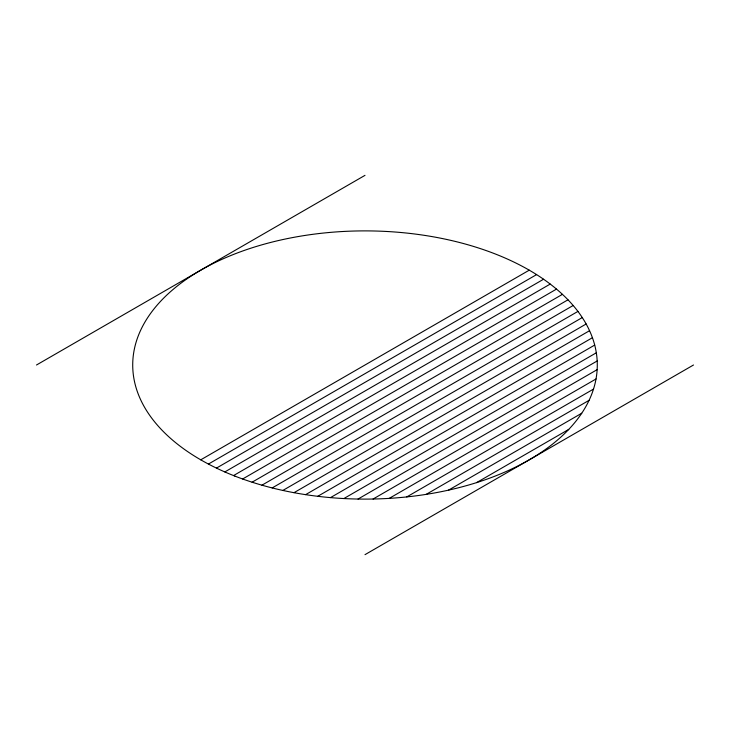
<?xml version="1.0" encoding="UTF-8"?>
<svg xmlns="http://www.w3.org/2000/svg" width="730" height="730" viewBox="0 0 730 730"><rect width="100%" height="100%" fill="white"/><g stroke="black" fill="none" stroke-linecap="round" stroke-linejoin="round"><path stroke-width="1.09" d="M36.5 365L365 175.346M200.75 459.827L529.25 270.173M208.424 464.061L536.587 274.608M216.454 468.103L543.576 279.234M224.822 471.936L550.219 284.07M233.545 475.568L556.506 289.107M242.634 478.989L562.438 294.354M252.087 482.202L567.995 299.811M261.933 485.185L573.169 305.496M272.18 487.932L577.932 311.409M282.848 490.441L582.275 317.568M293.98 492.686L586.163 323.992M305.596 494.648L589.557 330.699M317.742 496.3L592.422 337.716M330.471 497.623L594.704 345.071M343.866 498.553L596.319 352.8M358.029 499.046L597.177 360.976M373.076 499.028L597.14 369.663M389.218 498.38L596.018 378.979M406.747 496.929L593.499 389.099M426.174 494.374L589.083 400.323M448.53 490.14L581.746 413.226M476.535 482.639L568.761 429.395M365 554.654L693.5 365M234.804 476.06A232.286 134.11 0 0 0 596.693 374.563A232.286 134.11 0 0 0 263.503 244.368A232.286 134.11 0 0 0 234.804 476.06"/></g></svg>
